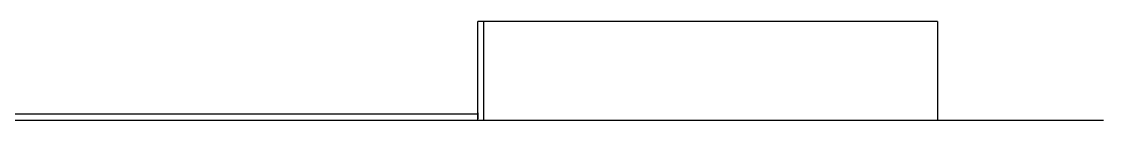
# Model space of a CAD drawing. Header units: feet. Extents: x 1734 to 1931, y 883 to 1088.
# Drawn here: x 1842.32 to 1869.73, y 888.25 to 890.75 of the extents above; entities that cross this region are included whole.
import ezdxf

# ---------------------------------------------------------------- set-up
doc = ezdxf.new("R2010")
doc.units = ezdxf.units.FT
doc.header["$LTSCALE"] = 0.3
doc.header["$MEASUREMENT"] = 0
doc.layers.add('2', color=44, linetype='CONTINUOUS')
doc.layers.add('5', color=5, linetype='CONTINUOUS')

msp = doc.modelspace()

# ---------------------------------------------------------------- linework, layer by layer
at = {"layer": '2'}
for p, q in [((1865.53, 890.747), (1853.88, 890.747)), ((1836.88, 888.408), (1853.88, 888.408))]:
    msp.add_line(p, q, dxfattribs=at)
at = {"layer": '5', "linetype": 'Continuous'}
for p, q in [((1853.88, 888.247), (1853.88, 890.747)), ((1854.03, 888.247), (1854.03, 890.747)), ((1865.53, 890.747), (1865.53, 888.247)), ((1869.73, 888.247), (1813.73, 888.247)), ((1853.88, 888.437), (1853.88, 888.287))]:
    msp.add_line(p, q, dxfattribs=at)

doc.saveas('drawing.dxf')
